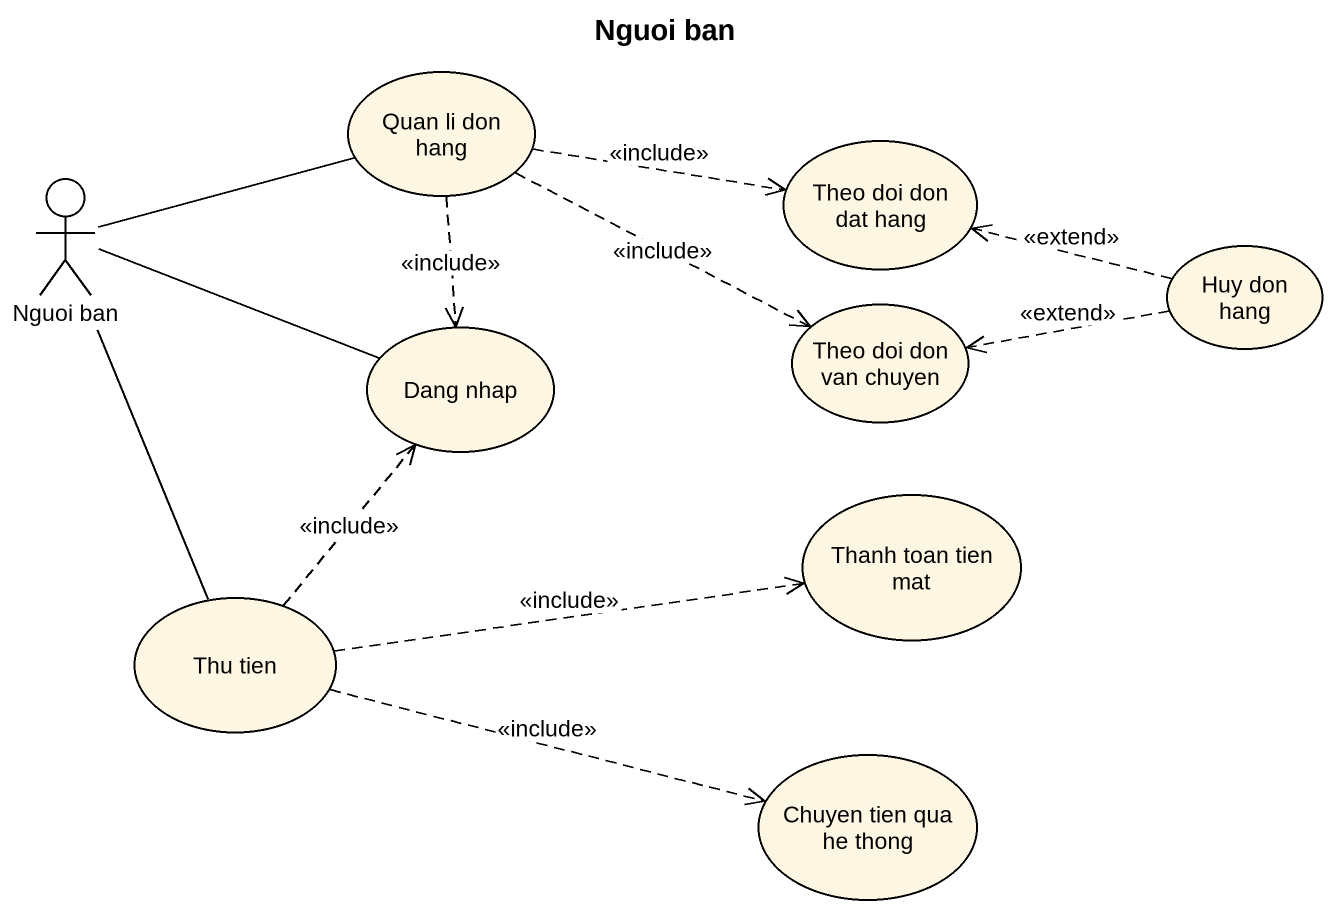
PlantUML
@startuml
title Nguoi ban
usecase "Quan li don hang" as Quan_li_don_hang
usecase "Theo doi don dat hang" as Theo_doi_don_dat_hang
actor "Nguoi ban" as Nguoi_ban
usecase "Huy don hang" as Huy_don_hang
usecase "Dang nhap" as Dang_nhap
usecase "Theo doi don van chuyen" as Theo_doi_don_van_chuyen
usecase "Thanh toan tien mat" as Thanh_toan_tien_mat
usecase "Thu tien" as Thu_tien
usecase "Chuyen tien qua he thong" as Chuyen_tien_qua_he_thong
Quan_li_don_hang .right.> Theo_doi_don_dat_hang : <<include>>
Quan_li_don_hang ..> Dang_nhap : <<include>>
Quan_li_don_hang .right.> Theo_doi_don_van_chuyen : <<include>>
Nguoi_ban -right- Quan_li_don_hang
Nguoi_ban -right- Dang_nhap
Huy_don_hang .left.> Theo_doi_don_dat_hang : <<extend>>
Huy_don_hang .left.> Theo_doi_don_van_chuyen : <<extend>>
Thu_tien -up- Nguoi_ban
Thu_tien .up.> Dang_nhap : <<include>>
Thu_tien .right.> Thanh_toan_tien_mat : <<include>>
Thu_tien .right.> Chuyen_tien_qua_he_thong : <<include>>
@enduml
